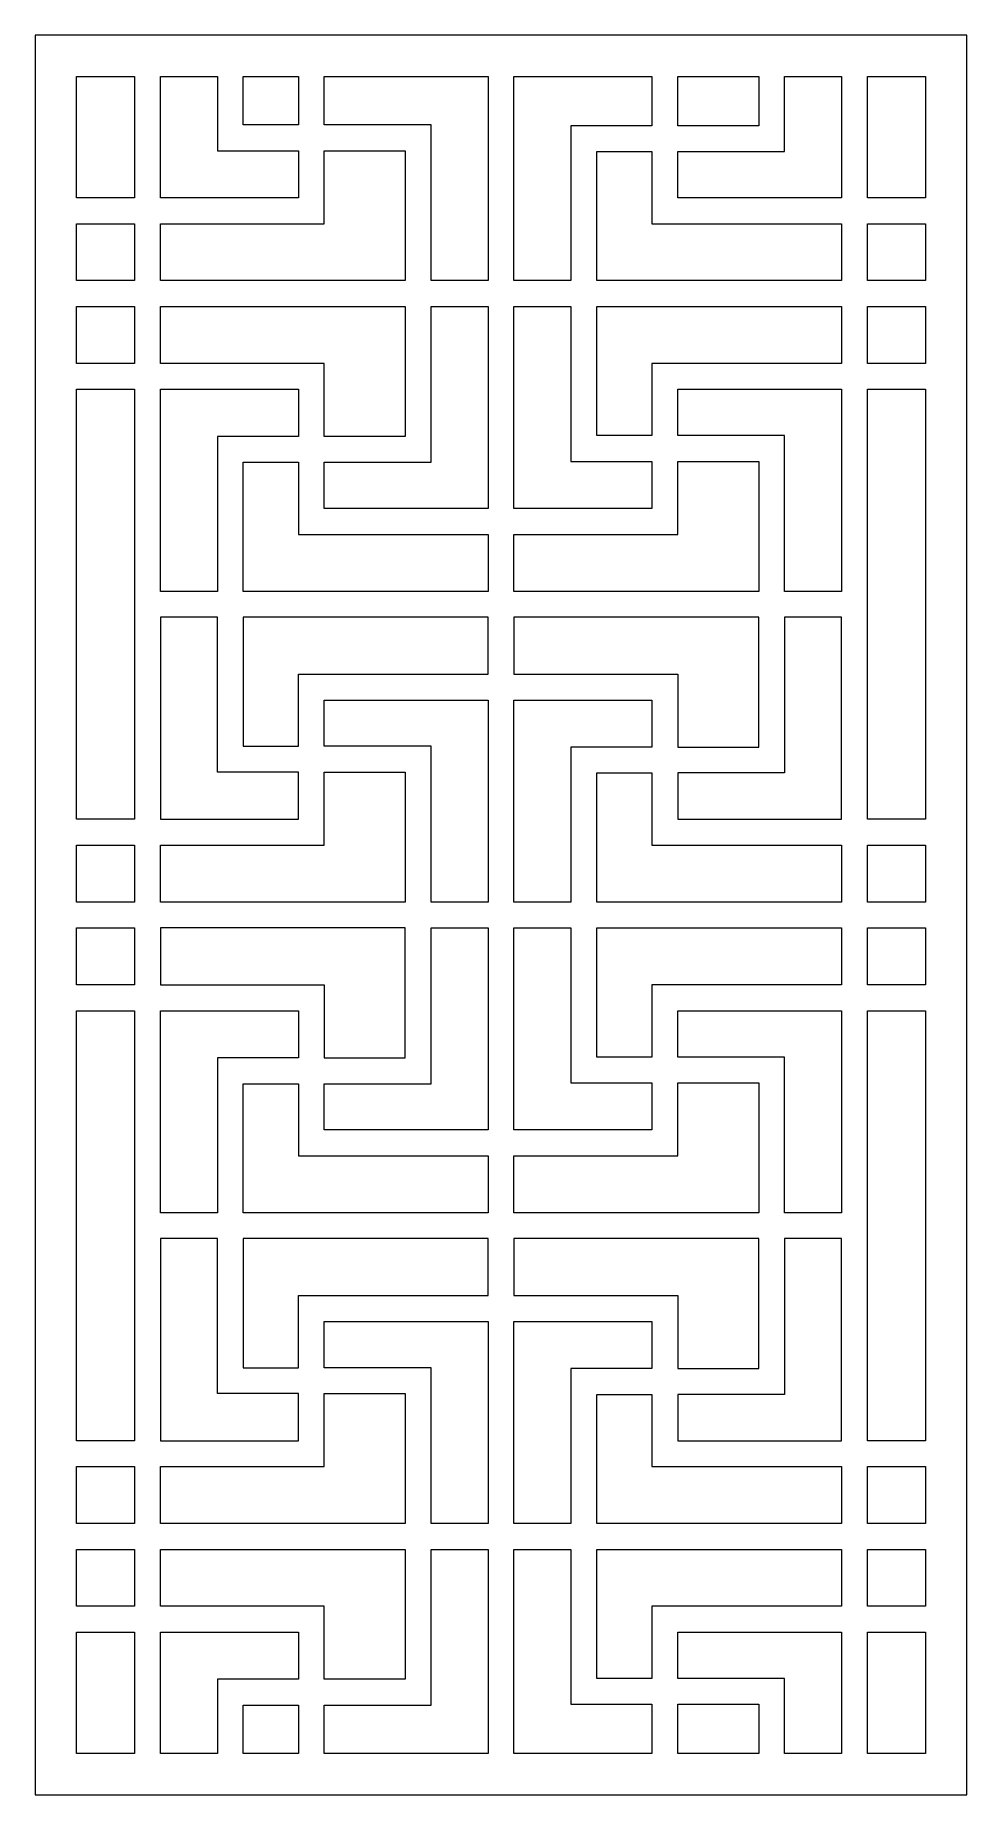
# Model space of a CAD drawing. Header units: centimetres. Extents: x 17.5 to 27, y -9 to 9.
import ezdxf

# ---------------------------------------------------------------- set-up
doc = ezdxf.new("R2010")
doc.units = ezdxf.units.CM
doc.header["$MEASUREMENT"] = 0
doc.layers.add('layer 1', color=7, linetype='Continuous')

msp = doc.modelspace()

# ---------------------------------------------------------------- linework, layer by layer
at = {"layer": 'layer 1', "color": 250, "lineweight": 9}
for points, knots in [([(17.46983, -9.00021), (17.46983, -9.00021), (17.46983, 9.00077), (17.46983, 9.00077), (17.46983, 9.00077), (17.46983, 9.00077), (26.99976, 9.00077), (26.99976, 9.00077), (26.99976, 9.00077), (26.99976, 9.00077), (26.99976, -9.00021), (26.99976, -9.00021), (26.99976, -9.00021), (26.99976, -9.00021), (17.46983, -9.00021), (17.46983, -9.00021)], [0, 0, 0, 0, 0.2, 0.2, 0.2, 0.2, 0.4, 0.4, 0.4, 0.4, 0.6, 0.6, 0.6, 0.6, 1, 1, 1, 1]), ([(17.89338, 7.33706), (17.89338, 7.33706), (18.48692, 7.33706), (18.48692, 7.33706), (18.48692, 7.33706), (18.48692, 7.7515), (18.48692, 8.16495), (18.48692, 8.57722), (18.48692, 8.57722), (18.48692, 8.57722), (17.89338, 8.57722), (17.89338, 8.57722), (17.89338, 8.57722), (17.89338, 8.57722), (17.89338, 7.33706), (17.89338, 7.33706)], [0, 0, 0, 0, 0.2, 0.2, 0.2, 0.2, 0.4, 0.4, 0.4, 0.4, 0.6, 0.6, 0.6, 0.6, 1, 1, 1, 1]), ([(18.75164, 8.57722), (18.75164, 8.57722), (18.75164, 7.33708), (18.75164, 7.33708), (18.75164, 7.33708), (18.75164, 7.33708), (20.16232, 7.33708), (20.16232, 7.33708), (20.16232, 7.33708), (20.16232, 7.33708), (20.16232, 7.81883), (20.16232, 7.81883), (20.16232, 7.81883), (20.16232, 7.81883), (19.33403, 7.81883), (19.33403, 7.81883), (19.33403, 7.81883), (19.33403, 8.02493), (19.33403, 8.33187), (19.33403, 8.57722), (19.33403, 8.57722), (19.33403, 8.57722), (18.75164, 8.57722), (18.75164, 8.57722)], [0, 0, 0, 0, 0.14285714, 0.14285714, 0.14285714, 0.14285714, 0.28571429, 0.28571429, 0.28571429, 0.28571429, 0.42857143, 0.42857143, 0.42857143, 0.42857143, 0.57142857, 0.57142857, 0.57142857, 0.57142857, 0.71428571, 0.71428571, 0.71428571, 0.71428571, 1, 1, 1, 1]), ([(19.59875, 8.57722), (19.59875, 8.57722), (19.59875, 8.08355), (19.59875, 8.08355), (19.59875, 8.08355), (19.59875, 8.08355), (20.16232, 8.08355), (20.16232, 8.08355), (20.16232, 8.08355), (20.16232, 8.08355), (20.16232, 8.57722), (20.16232, 8.57722), (20.16232, 8.57722), (20.16232, 8.57722), (19.59875, 8.57722), (19.59875, 8.57722)], [0, 0, 0, 0, 0.2, 0.2, 0.2, 0.2, 0.4, 0.4, 0.4, 0.4, 0.6, 0.6, 0.6, 0.6, 1, 1, 1, 1]), ([(21.52005, 6.48997), (21.71418, 6.48997), (21.90831, 6.48997), (22.10244, 6.48997), (22.10244, 6.48997), (22.10244, 6.48997), (22.10244, 8.57722), (22.10244, 8.57722), (22.10244, 8.57722), (22.10244, 8.57722), (20.42704, 8.57722), (20.42704, 8.57722), (20.42704, 8.57722), (20.42704, 8.57722), (20.42704, 8.08355), (20.42704, 8.08355), (20.42704, 8.08355), (20.42704, 8.08355), (21.52005, 8.08355), (21.52005, 8.08355), (21.52005, 8.08355), (21.52005, 7.56994), (21.52005, 7.00685), (21.52005, 6.48997)], [0, 0, 0, 0, 0.14285714, 0.14285714, 0.14285714, 0.14285714, 0.28571429, 0.28571429, 0.28571429, 0.28571429, 0.42857143, 0.42857143, 0.42857143, 0.42857143, 0.57142857, 0.57142857, 0.57142857, 0.57142857, 0.71428571, 0.71428571, 0.71428571, 0.71428571, 1, 1, 1, 1]), ([(22.36716, 6.48997), (22.56128, 6.48997), (22.75541, 6.48997), (22.94954, 6.48997), (22.94954, 6.48997), (22.94954, 7.00404), (22.94954, 7.5643), (22.94954, 8.07506), (22.94954, 8.07506), (22.94954, 8.07506), (23.77783, 8.07506), (23.77783, 8.07506), (23.77783, 8.07506), (23.77783, 8.07506), (23.77783, 8.57722), (23.77783, 8.57722), (23.77783, 8.57722), (23.77783, 8.57722), (22.36716, 8.57722), (22.36716, 8.57722), (22.36716, 8.57722), (22.36716, 8.57722), (22.36716, 6.48997), (22.36716, 6.48997)], [0, 0, 0, 0, 0.14285714, 0.14285714, 0.14285714, 0.14285714, 0.28571429, 0.28571429, 0.28571429, 0.28571429, 0.42857143, 0.42857143, 0.42857143, 0.42857143, 0.57142857, 0.57142857, 0.57142857, 0.57142857, 0.71428571, 0.71428571, 0.71428571, 0.71428571, 1, 1, 1, 1]), ([(24.04255, 8.57722), (24.04255, 8.57722), (24.04255, 8.07506), (24.04255, 8.07506), (24.04255, 8.07506), (24.04255, 8.07506), (24.87085, 8.07506), (24.87085, 8.07506), (24.87085, 8.07506), (24.87085, 8.07506), (24.87085, 8.57722), (24.87085, 8.57722), (24.87085, 8.57722), (24.87085, 8.57722), (24.04255, 8.57722), (24.04255, 8.57722)], [0, 0, 0, 0, 0.2, 0.2, 0.2, 0.2, 0.4, 0.4, 0.4, 0.4, 0.6, 0.6, 0.6, 0.6, 1, 1, 1, 1]), ([(25.13557, 8.57722), (25.13557, 8.32925), (25.13557, 8.01915), (25.13557, 7.81034), (25.13557, 7.81034), (25.13557, 7.81034), (24.04255, 7.81034), (24.04255, 7.81034), (24.04255, 7.81034), (24.04255, 7.81034), (24.04255, 7.33708), (24.04255, 7.33708), (24.04255, 7.33708), (24.04255, 7.33708), (25.71795, 7.33708), (25.71795, 7.33708), (25.71795, 7.33708), (25.71795, 7.33708), (25.71795, 8.57722), (25.71795, 8.57722), (25.71795, 8.57722), (25.71795, 8.57722), (25.13557, 8.57722), (25.13557, 8.57722)], [0, 0, 0, 0, 0.14285714, 0.14285714, 0.14285714, 0.14285714, 0.28571429, 0.28571429, 0.28571429, 0.28571429, 0.42857143, 0.42857143, 0.42857143, 0.42857143, 0.57142857, 0.57142857, 0.57142857, 0.57142857, 0.71428571, 0.71428571, 0.71428571, 0.71428571, 1, 1, 1, 1]), ([(25.98267, 7.33706), (25.98267, 7.33706), (26.57621, 7.33706), (26.57621, 7.33706), (26.57621, 7.33706), (26.57621, 7.33706), (26.57621, 8.57722), (26.57621, 8.57722), (26.57621, 8.57722), (26.57621, 8.57722), (25.98267, 8.57722), (25.98267, 8.57722), (25.98267, 8.57722), (25.98267, 8.16495), (25.98267, 7.7515), (25.98267, 7.33706)], [0, 0, 0, 0, 0.2, 0.2, 0.2, 0.2, 0.4, 0.4, 0.4, 0.4, 0.6, 0.6, 0.6, 0.6, 1, 1, 1, 1]), ([(18.75164, 6.48997), (19.5862, 6.48997), (20.42077, 6.48997), (21.25533, 6.48997), (21.25533, 6.48997), (21.25533, 6.48997), (21.25533, 7.81883), (21.25533, 7.81883), (21.25533, 7.81883), (21.25533, 7.81883), (20.42704, 7.81883), (20.42704, 7.81883), (20.42704, 7.81883), (20.42704, 7.81883), (20.42704, 7.07236), (20.42704, 7.07236), (20.42704, 7.07236), (20.42704, 7.07236), (20.42704, 7.07236), (20.42704, 7.07236), (20.42704, 7.07236), (19.88616, 7.07236), (19.29564, 7.07236), (18.75164, 7.07236), (18.75164, 7.07236), (18.75164, 7.07236), (18.75164, 6.48997), (18.75164, 6.48997)], [0, 0, 0, 0, 0.125, 0.125, 0.125, 0.125, 0.25, 0.25, 0.25, 0.25, 0.375, 0.375, 0.375, 0.375, 0.5, 0.5, 0.5, 0.5, 0.625, 0.625, 0.625, 0.625, 0.75, 0.75, 0.75, 0.75, 1, 1, 1, 1]), ([(23.21426, 6.48997), (24.04883, 6.48997), (24.88339, 6.48997), (25.71795, 6.48997), (25.71795, 6.48997), (25.71795, 6.48997), (25.71795, 7.07236), (25.71795, 7.07236), (25.71795, 7.07236), (25.71795, 7.07236), (23.77783, 7.07236), (23.77783, 7.07236), (23.77783, 7.07236), (23.77783, 7.07236), (23.77783, 7.07436), (23.77783, 7.07436), (23.77783, 7.07436), (23.77783, 7.07436), (23.77783, 7.81034), (23.77783, 7.81034), (23.77783, 7.81034), (23.77783, 7.81034), (23.21426, 7.81034), (23.21426, 7.81034), (23.21426, 7.81034), (23.21426, 7.81034), (23.21426, 6.48997), (23.21426, 6.48997)], [0, 0, 0, 0, 0.125, 0.125, 0.125, 0.125, 0.25, 0.25, 0.25, 0.25, 0.375, 0.375, 0.375, 0.375, 0.5, 0.5, 0.5, 0.5, 0.625, 0.625, 0.625, 0.625, 0.75, 0.75, 0.75, 0.75, 1, 1, 1, 1]), ([(17.89338, 6.48995), (17.89338, 6.48995), (18.48692, 6.48995), (18.48692, 6.48995), (18.48692, 6.48995), (18.48692, 6.68428), (18.48692, 6.87841), (18.48692, 7.07234), (18.48692, 7.07234), (18.48692, 7.07234), (17.89338, 7.07234), (17.89338, 7.07234), (17.89338, 7.07234), (17.89338, 7.07234), (17.89338, 6.48995), (17.89338, 6.48995)], [0, 0, 0, 0, 0.2, 0.2, 0.2, 0.2, 0.4, 0.4, 0.4, 0.4, 0.6, 0.6, 0.6, 0.6, 1, 1, 1, 1]), ([(25.98267, 6.48995), (25.98267, 6.48995), (26.57621, 6.48995), (26.57621, 6.48995), (26.57621, 6.48995), (26.57621, 6.48995), (26.57621, 7.07234), (26.57621, 7.07234), (26.57621, 7.07234), (26.57621, 7.07234), (25.98267, 7.07234), (25.98267, 7.07234), (25.98267, 7.07234), (25.98267, 6.87841), (25.98267, 6.68428), (25.98267, 6.48995)], [0, 0, 0, 0, 0.2, 0.2, 0.2, 0.2, 0.4, 0.4, 0.4, 0.4, 0.6, 0.6, 0.6, 0.6, 1, 1, 1, 1]), ([(17.89338, 5.64285), (17.89338, 5.64285), (18.48692, 5.64285), (18.48692, 5.64285), (18.48692, 5.64285), (18.48692, 5.83715), (18.48692, 6.03128), (18.48692, 6.22523), (18.48692, 6.22523), (18.48692, 6.22523), (17.89338, 6.22523), (17.89338, 6.22523), (17.89338, 6.22523), (17.89338, 6.22523), (17.89338, 5.64285), (17.89338, 5.64285)], [0, 0, 0, 0, 0.2, 0.2, 0.2, 0.2, 0.4, 0.4, 0.4, 0.4, 0.6, 0.6, 0.6, 0.6, 1, 1, 1, 1]), ([(21.25533, 6.22525), (20.42077, 6.22525), (19.5862, 6.22525), (18.75164, 6.22525), (18.75164, 6.22525), (18.75164, 6.22525), (18.75164, 5.64287), (18.75164, 5.64287), (18.75164, 5.64287), (19.29564, 5.64287), (19.88616, 5.64287), (20.42704, 5.64287), (20.42704, 5.64287), (20.42704, 5.64287), (20.42704, 5.64287), (20.42704, 5.64287), (20.42704, 5.64287), (20.42704, 5.64287), (20.42704, 4.8964), (20.42704, 4.8964), (20.42704, 4.8964), (20.42704, 4.8964), (21.25533, 4.8964), (21.25533, 4.8964), (21.25533, 4.8964), (21.25533, 4.8964), (21.25533, 6.22525), (21.25533, 6.22525)], [0, 0, 0, 0, 0.125, 0.125, 0.125, 0.125, 0.25, 0.25, 0.25, 0.25, 0.375, 0.375, 0.375, 0.375, 0.5, 0.5, 0.5, 0.5, 0.625, 0.625, 0.625, 0.625, 0.75, 0.75, 0.75, 0.75, 1, 1, 1, 1]), ([(22.10244, 6.22525), (21.90831, 6.22525), (21.71418, 6.22525), (21.52005, 6.22525), (21.52005, 6.22525), (21.52005, 5.70837), (21.52005, 5.14528), (21.52005, 4.63168), (21.52005, 4.63168), (21.52005, 4.63168), (20.42704, 4.63168), (20.42704, 4.63168), (20.42704, 4.63168), (20.42704, 4.63168), (20.42704, 4.15841), (20.42704, 4.15841), (20.42704, 4.15841), (20.42704, 4.15841), (22.10244, 4.15841), (22.10244, 4.15841), (22.10244, 4.15841), (22.10244, 4.15841), (22.10244, 6.22525), (22.10244, 6.22525)], [0, 0, 0, 0, 0.14285714, 0.14285714, 0.14285714, 0.14285714, 0.28571429, 0.28571429, 0.28571429, 0.28571429, 0.42857143, 0.42857143, 0.42857143, 0.42857143, 0.57142857, 0.57142857, 0.57142857, 0.57142857, 0.71428571, 0.71428571, 0.71428571, 0.71428571, 1, 1, 1, 1]), ([(22.94954, 6.22525), (22.75541, 6.22525), (22.56128, 6.22525), (22.36716, 6.22525), (22.36716, 6.22525), (22.36716, 6.22525), (22.36716, 4.15841), (22.36716, 4.15841), (22.36716, 4.15841), (22.36716, 4.15841), (23.77783, 4.15841), (23.77783, 4.15841), (23.77783, 4.15841), (23.77783, 4.15841), (23.77783, 4.64016), (23.77783, 4.64016), (23.77783, 4.64016), (23.77783, 4.64016), (22.94954, 4.64016), (22.94954, 4.64016), (22.94954, 4.64016), (22.94954, 5.15093), (22.94954, 5.71118), (22.94954, 6.22525)], [0, 0, 0, 0, 0.14285714, 0.14285714, 0.14285714, 0.14285714, 0.28571429, 0.28571429, 0.28571429, 0.28571429, 0.42857143, 0.42857143, 0.42857143, 0.42857143, 0.57142857, 0.57142857, 0.57142857, 0.57142857, 0.71428571, 0.71428571, 0.71428571, 0.71428571, 1, 1, 1, 1]), ([(25.71795, 6.22525), (24.88339, 6.22525), (24.04883, 6.22525), (23.21426, 6.22525), (23.21426, 6.22525), (23.21426, 6.22525), (23.21426, 4.90488), (23.21426, 4.90488), (23.21426, 4.90488), (23.21426, 4.90488), (23.77783, 4.90488), (23.77783, 4.90488), (23.77783, 4.90488), (23.77783, 4.90488), (23.77783, 5.64087), (23.77783, 5.64087), (23.77783, 5.64087), (23.77783, 5.64087), (23.77783, 5.64287), (23.77783, 5.64287), (23.77783, 5.64287), (23.77783, 5.64287), (25.71795, 5.64287), (25.71795, 5.64287), (25.71795, 5.64287), (25.71795, 5.64287), (25.71795, 6.22525), (25.71795, 6.22525)], [0, 0, 0, 0, 0.125, 0.125, 0.125, 0.125, 0.25, 0.25, 0.25, 0.25, 0.375, 0.375, 0.375, 0.375, 0.5, 0.5, 0.5, 0.5, 0.625, 0.625, 0.625, 0.625, 0.75, 0.75, 0.75, 0.75, 1, 1, 1, 1]), ([(25.98267, 5.64285), (25.98267, 5.64285), (26.57621, 5.64285), (26.57621, 5.64285), (26.57621, 5.64285), (26.57621, 5.64285), (26.57621, 6.22523), (26.57621, 6.22523), (26.57621, 6.22523), (26.57621, 6.22523), (25.98267, 6.22523), (25.98267, 6.22523), (25.98267, 6.22523), (25.98267, 6.03128), (25.98267, 5.83715), (25.98267, 5.64285)], [0, 0, 0, 0, 0.2, 0.2, 0.2, 0.2, 0.4, 0.4, 0.4, 0.4, 0.6, 0.6, 0.6, 0.6, 1, 1, 1, 1]), ([(18.48692, 5.37813), (18.48692, 5.37813), (17.89338, 5.37813), (17.89338, 5.37813), (17.89338, 5.37813), (17.89338, 5.37813), (17.89338, 0.97975), (17.89338, 0.97975), (17.89338, 0.97975), (17.89338, 0.97975), (18.48692, 0.97975), (18.48692, 0.97975), (18.48692, 0.97975), (18.48692, 2.44993), (18.48692, 3.9185), (18.48692, 5.37813)], [0, 0, 0, 0, 0.2, 0.2, 0.2, 0.2, 0.4, 0.4, 0.4, 0.4, 0.6, 0.6, 0.6, 0.6, 1, 1, 1, 1]), ([(18.75164, 3.31131), (18.94577, 3.31131), (19.1399, 3.31131), (19.33403, 3.31131), (19.33403, 3.31131), (19.33403, 3.82538), (19.33403, 4.38563), (19.33403, 4.8964), (19.33403, 4.8964), (19.33403, 4.8964), (20.16232, 4.8964), (20.16232, 4.8964), (20.16232, 4.8964), (20.16232, 4.8964), (20.16232, 5.37815), (20.16232, 5.37815), (20.16232, 5.37815), (20.16232, 5.37815), (18.75164, 5.37815), (18.75164, 5.37815), (18.75164, 5.37815), (18.75164, 5.37815), (18.75164, 3.31131), (18.75164, 3.31131)], [0, 0, 0, 0, 0.14285714, 0.14285714, 0.14285714, 0.14285714, 0.28571429, 0.28571429, 0.28571429, 0.28571429, 0.42857143, 0.42857143, 0.42857143, 0.42857143, 0.57142857, 0.57142857, 0.57142857, 0.57142857, 0.71428571, 0.71428571, 0.71428571, 0.71428571, 1, 1, 1, 1]), ([(25.13557, 3.31131), (25.32969, 3.31131), (25.52382, 3.31131), (25.71795, 3.31131), (25.71795, 3.31131), (25.71795, 3.31131), (25.71795, 5.37815), (25.71795, 5.37815), (25.71795, 5.37815), (25.71795, 5.37815), (24.04255, 5.37815), (24.04255, 5.37815), (24.04255, 5.37815), (24.04255, 5.37815), (24.04255, 4.90488), (24.04255, 4.90488), (24.04255, 4.90488), (24.04255, 4.90488), (25.13557, 4.90488), (25.13557, 4.90488), (25.13557, 4.90488), (25.13557, 4.39127), (25.13557, 3.82819), (25.13557, 3.31131)], [0, 0, 0, 0, 0.14285714, 0.14285714, 0.14285714, 0.14285714, 0.28571429, 0.28571429, 0.28571429, 0.28571429, 0.42857143, 0.42857143, 0.42857143, 0.42857143, 0.57142857, 0.57142857, 0.57142857, 0.57142857, 0.71428571, 0.71428571, 0.71428571, 0.71428571, 1, 1, 1, 1]), ([(26.57621, 5.37813), (26.57621, 5.37813), (25.98267, 5.37813), (25.98267, 5.37813), (25.98267, 5.37813), (25.98267, 3.9185), (25.98267, 2.44993), (25.98267, 0.97975), (25.98267, 0.97975), (25.98267, 0.97975), (26.57621, 0.97975), (26.57621, 0.97975), (26.57621, 0.97975), (26.57621, 0.97975), (26.57621, 5.37813), (26.57621, 5.37813)], [0, 0, 0, 0, 0.2, 0.2, 0.2, 0.2, 0.4, 0.4, 0.4, 0.4, 0.6, 0.6, 0.6, 0.6, 1, 1, 1, 1]), ([(19.59875, 3.31131), (20.43331, 3.31131), (21.26787, 3.31131), (22.10244, 3.31131), (22.10244, 3.31131), (22.10244, 3.31131), (22.10244, 3.89369), (22.10244, 3.89369), (22.10244, 3.89369), (22.10244, 3.89369), (20.16232, 3.89369), (20.16232, 3.89369), (20.16232, 3.89369), (20.16232, 3.89369), (20.16232, 3.89569), (20.16232, 3.89569), (20.16232, 3.89569), (20.16232, 3.89569), (20.16232, 4.63168), (20.16232, 4.63168), (20.16232, 4.63168), (20.16232, 4.63168), (19.59875, 4.63168), (19.59875, 4.63168), (19.59875, 4.63168), (19.59875, 4.63168), (19.59875, 3.31131), (19.59875, 3.31131)], [0, 0, 0, 0, 0.125, 0.125, 0.125, 0.125, 0.25, 0.25, 0.25, 0.25, 0.375, 0.375, 0.375, 0.375, 0.5, 0.5, 0.5, 0.5, 0.625, 0.625, 0.625, 0.625, 0.75, 0.75, 0.75, 0.75, 1, 1, 1, 1]), ([(22.36716, 3.31131), (23.20172, 3.31131), (24.03628, 3.31131), (24.87085, 3.31131), (24.87085, 3.31131), (24.87085, 3.31131), (24.87085, 4.64016), (24.87085, 4.64016), (24.87085, 4.64016), (24.87085, 4.64016), (24.04255, 4.64016), (24.04255, 4.64016), (24.04255, 4.64016), (24.04255, 4.64016), (24.04255, 3.89369), (24.04255, 3.89369), (24.04255, 3.89369), (24.04255, 3.89369), (24.04255, 3.89369), (24.04255, 3.89369), (24.04255, 3.89369), (23.50168, 3.89369), (22.91115, 3.89369), (22.36716, 3.89369), (22.36716, 3.89369), (22.36716, 3.89369), (22.36716, 3.31131), (22.36716, 3.31131)], [0, 0, 0, 0, 0.125, 0.125, 0.125, 0.125, 0.25, 0.25, 0.25, 0.25, 0.375, 0.375, 0.375, 0.375, 0.5, 0.5, 0.5, 0.5, 0.625, 0.625, 0.625, 0.625, 0.75, 0.75, 0.75, 0.75, 1, 1, 1, 1]), ([(18.75164, 3.04658), (18.94577, 3.04658), (19.1399, 3.04658), (19.33403, 3.04658), (19.33403, 3.04658), (19.33403, 2.53252), (19.33403, 1.97226), (19.33403, 1.46149), (19.33403, 1.46149), (19.33403, 1.46149), (20.16232, 1.46149), (20.16232, 1.46149), (20.16232, 1.46149), (20.16232, 1.46149), (20.16232, 0.97975), (20.16232, 0.97975), (20.16232, 0.97975), (20.16232, 0.97975), (18.75164, 0.97975), (18.75164, 0.97975), (18.75164, 0.97975), (18.75164, 0.97975), (18.75164, 3.04658), (18.75164, 3.04658)], [0, 0, 0, 0, 0.14285714, 0.14285714, 0.14285714, 0.14285714, 0.28571429, 0.28571429, 0.28571429, 0.28571429, 0.42857143, 0.42857143, 0.42857143, 0.42857143, 0.57142857, 0.57142857, 0.57142857, 0.57142857, 0.71428571, 0.71428571, 0.71428571, 0.71428571, 1, 1, 1, 1]), ([(19.59875, 3.04658), (20.43331, 3.04658), (21.26787, 3.04658), (22.10244, 3.04658), (22.10244, 3.04658), (22.10244, 3.04658), (22.10244, 2.4642), (22.10244, 2.4642), (22.10244, 2.4642), (22.10244, 2.4642), (20.16232, 2.4642), (20.16232, 2.4642), (20.16232, 2.4642), (20.16232, 2.4642), (20.16232, 2.4622), (20.16232, 2.4622), (20.16232, 2.4622), (20.16232, 2.4622), (20.16232, 1.72622), (20.16232, 1.72622), (20.16232, 1.72622), (20.16232, 1.72622), (19.59875, 1.72622), (19.59875, 1.72622), (19.59875, 1.72622), (19.59875, 1.72622), (19.59875, 3.04658), (19.59875, 3.04658)], [0, 0, 0, 0, 0.125, 0.125, 0.125, 0.125, 0.25, 0.25, 0.25, 0.25, 0.375, 0.375, 0.375, 0.375, 0.5, 0.5, 0.5, 0.5, 0.625, 0.625, 0.625, 0.625, 0.75, 0.75, 0.75, 0.75, 1, 1, 1, 1]), ([(22.36716, 3.04658), (23.20172, 3.04658), (24.03628, 3.04658), (24.87085, 3.04658), (24.87085, 3.04658), (24.87085, 3.04658), (24.87085, 1.71773), (24.87085, 1.71773), (24.87085, 1.71773), (24.87085, 1.71773), (24.04255, 1.71773), (24.04255, 1.71773), (24.04255, 1.71773), (24.04255, 1.71773), (24.04255, 2.4642), (24.04255, 2.4642), (24.04255, 2.4642), (24.04255, 2.4642), (24.04255, 2.4642), (24.04255, 2.4642), (24.04255, 2.4642), (23.50168, 2.4642), (22.91115, 2.4642), (22.36716, 2.4642), (22.36716, 2.4642), (22.36716, 2.4642), (22.36716, 3.04658), (22.36716, 3.04658)], [0, 0, 0, 0, 0.125, 0.125, 0.125, 0.125, 0.25, 0.25, 0.25, 0.25, 0.375, 0.375, 0.375, 0.375, 0.5, 0.5, 0.5, 0.5, 0.625, 0.625, 0.625, 0.625, 0.75, 0.75, 0.75, 0.75, 1, 1, 1, 1]), ([(25.13557, 3.04658), (25.32969, 3.04658), (25.52382, 3.04658), (25.71795, 3.04658), (25.71795, 3.04658), (25.71795, 3.04658), (25.71795, 0.97974), (25.71795, 0.97974), (25.71795, 0.97974), (25.71795, 0.97974), (24.04255, 0.97974), (24.04255, 0.97974), (24.04255, 0.97974), (24.04255, 0.97974), (24.04255, 1.45301), (24.04255, 1.45301), (24.04255, 1.45301), (24.04255, 1.45301), (25.13557, 1.45301), (25.13557, 1.45301), (25.13557, 1.45301), (25.13557, 1.96662), (25.13557, 2.5297), (25.13557, 3.04658)], [0, 0, 0, 0, 0.14285714, 0.14285714, 0.14285714, 0.14285714, 0.28571429, 0.28571429, 0.28571429, 0.28571429, 0.42857143, 0.42857143, 0.42857143, 0.42857143, 0.57142857, 0.57142857, 0.57142857, 0.57142857, 0.71428571, 0.71428571, 0.71428571, 0.71428571, 1, 1, 1, 1]), ([(21.52005, 0.13264), (21.71418, 0.13264), (21.90831, 0.13264), (22.10244, 0.13264), (22.10244, 0.13264), (22.10244, 0.13264), (22.10244, 2.19948), (22.10244, 2.19948), (22.10244, 2.19948), (22.10244, 2.19948), (20.42704, 2.19948), (20.42704, 2.19948), (20.42704, 2.19948), (20.42704, 2.19948), (20.42704, 1.72622), (20.42704, 1.72622), (20.42704, 1.72622), (20.42704, 1.72622), (21.52005, 1.72622), (21.52005, 1.72622), (21.52005, 1.72622), (21.52005, 1.21261), (21.52005, 0.64952), (21.52005, 0.13264)], [0, 0, 0, 0, 0.14285714, 0.14285714, 0.14285714, 0.14285714, 0.28571429, 0.28571429, 0.28571429, 0.28571429, 0.42857143, 0.42857143, 0.42857143, 0.42857143, 0.57142857, 0.57142857, 0.57142857, 0.57142857, 0.71428571, 0.71428571, 0.71428571, 0.71428571, 1, 1, 1, 1]), ([(22.36716, 0.13264), (22.56128, 0.13264), (22.75541, 0.13264), (22.94954, 0.13264), (22.94954, 0.13264), (22.94954, 0.64671), (22.94954, 1.20697), (22.94954, 1.71773), (22.94954, 1.71773), (22.94954, 1.71773), (23.77783, 1.71773), (23.77783, 1.71773), (23.77783, 1.71773), (23.77783, 1.71773), (23.77783, 2.19948), (23.77783, 2.19948), (23.77783, 2.19948), (23.77783, 2.19948), (22.36716, 2.19948), (22.36716, 2.19948), (22.36716, 2.19948), (22.36716, 2.19948), (22.36716, 0.13264), (22.36716, 0.13264)], [0, 0, 0, 0, 0.14285714, 0.14285714, 0.14285714, 0.14285714, 0.28571429, 0.28571429, 0.28571429, 0.28571429, 0.42857143, 0.42857143, 0.42857143, 0.42857143, 0.57142857, 0.57142857, 0.57142857, 0.57142857, 0.71428571, 0.71428571, 0.71428571, 0.71428571, 1, 1, 1, 1]), ([(18.75164, 0.13264), (19.5862, 0.13264), (20.42077, 0.13264), (21.25533, 0.13264), (21.25533, 0.13264), (21.25533, 0.13264), (21.25533, 1.46149), (21.25533, 1.46149), (21.25533, 1.46149), (21.25533, 1.46149), (20.42704, 1.46149), (20.42704, 1.46149), (20.42704, 1.46149), (20.42704, 1.46149), (20.42704, 0.71502), (20.42704, 0.71502), (20.42704, 0.71502), (20.42704, 0.71502), (20.42704, 0.71502), (20.42704, 0.71502), (20.42704, 0.71502), (19.88616, 0.71502), (19.29564, 0.71502), (18.75164, 0.71502), (18.75164, 0.71502), (18.75164, 0.71502), (18.75164, 0.13264), (18.75164, 0.13264)], [0, 0, 0, 0, 0.125, 0.125, 0.125, 0.125, 0.25, 0.25, 0.25, 0.25, 0.375, 0.375, 0.375, 0.375, 0.5, 0.5, 0.5, 0.5, 0.625, 0.625, 0.625, 0.625, 0.75, 0.75, 0.75, 0.75, 1, 1, 1, 1]), ([(23.21426, 0.13264), (24.04883, 0.13264), (24.88339, 0.13264), (25.71795, 0.13264), (25.71795, 0.13264), (25.71795, 0.13264), (25.71795, 0.71502), (25.71795, 0.71502), (25.71795, 0.71502), (25.71795, 0.71502), (23.77783, 0.71502), (23.77783, 0.71502), (23.77783, 0.71502), (23.77783, 0.71502), (23.77783, 0.71702), (23.77783, 0.71702), (23.77783, 0.71702), (23.77783, 0.71702), (23.77783, 1.45301), (23.77783, 1.45301), (23.77783, 1.45301), (23.77783, 1.45301), (23.21426, 1.45301), (23.21426, 1.45301), (23.21426, 1.45301), (23.21426, 1.45301), (23.21426, 0.13264), (23.21426, 0.13264)], [0, 0, 0, 0, 0.125, 0.125, 0.125, 0.125, 0.25, 0.25, 0.25, 0.25, 0.375, 0.375, 0.375, 0.375, 0.5, 0.5, 0.5, 0.5, 0.625, 0.625, 0.625, 0.625, 0.75, 0.75, 0.75, 0.75, 1, 1, 1, 1]), ([(17.89338, 0.13264), (17.89338, 0.13264), (18.48692, 0.13264), (18.48692, 0.13264), (18.48692, 0.13264), (18.48692, 0.32678), (18.48692, 0.52091), (18.48692, 0.71502), (18.48692, 0.71502), (18.48692, 0.71502), (17.89338, 0.71502), (17.89338, 0.71502), (17.89338, 0.71502), (17.89338, 0.71502), (17.89338, 0.13264), (17.89338, 0.13264)], [0, 0, 0, 0, 0.2, 0.2, 0.2, 0.2, 0.4, 0.4, 0.4, 0.4, 0.6, 0.6, 0.6, 0.6, 1, 1, 1, 1]), ([(25.98267, 0.13264), (25.98267, 0.13264), (26.57621, 0.13264), (26.57621, 0.13264), (26.57621, 0.13264), (26.57621, 0.13264), (26.57621, 0.71502), (26.57621, 0.71502), (26.57621, 0.71502), (26.57621, 0.71502), (25.98267, 0.71502), (25.98267, 0.71502), (25.98267, 0.71502), (25.98267, 0.52091), (25.98267, 0.32678), (25.98267, 0.13264)], [0, 0, 0, 0, 0.2, 0.2, 0.2, 0.2, 0.4, 0.4, 0.4, 0.4, 0.6, 0.6, 0.6, 0.6, 1, 1, 1, 1]), ([(17.89338, -0.71446), (17.89338, -0.71446), (18.48692, -0.71446), (18.48692, -0.71446), (18.48692, -0.71446), (18.48692, -0.52035), (18.48692, -0.32622), (18.48692, -0.13208), (18.48692, -0.13208), (18.48692, -0.13208), (17.89338, -0.13208), (17.89338, -0.13208), (17.89338, -0.13208), (17.89338, -0.13208), (17.89338, -0.71446), (17.89338, -0.71446)], [0, 0, 0, 0, 0.2, 0.2, 0.2, 0.2, 0.4, 0.4, 0.4, 0.4, 0.6, 0.6, 0.6, 0.6, 1, 1, 1, 1]), ([(21.25533, -0.13208), (21.25533, -0.13208), (21.25533, -1.46094), (21.25533, -1.46094), (21.25533, -1.46094), (21.25533, -1.46094), (20.42704, -1.46094), (20.42704, -1.46094), (20.42704, -1.46094), (20.42704, -1.46094), (20.42704, -0.71447), (20.42704, -0.71447), (20.42704, -0.71447), (20.42704, -0.71447), (20.42704, -0.71446), (20.42704, -0.71446), (20.42704, -0.71446), (19.88616, -0.71446), (19.29564, -0.71446), (18.75164, -0.71446), (18.75164, -0.71446), (18.75164, -0.71446), (18.75164, -0.13208), (18.75164, -0.13208), (18.75164, -0.13208), (18.75164, -0.13208), (21.25533, -0.13208), (21.25533, -0.13208)], [0, 0, 0, 0, 0.125, 0.125, 0.125, 0.125, 0.25, 0.25, 0.25, 0.25, 0.375, 0.375, 0.375, 0.375, 0.5, 0.5, 0.5, 0.5, 0.625, 0.625, 0.625, 0.625, 0.75, 0.75, 0.75, 0.75, 1, 1, 1, 1]), ([(22.10244, -2.19892), (22.10244, -2.19892), (22.10244, -0.13208), (22.10244, -0.13208), (22.10244, -0.13208), (22.10244, -0.13208), (21.52005, -0.13208), (21.52005, -0.13208), (21.52005, -0.13208), (21.52005, -0.64896), (21.52005, -1.21205), (21.52005, -1.72566), (21.52005, -1.72566), (21.52005, -1.72566), (20.42704, -1.72566), (20.42704, -1.72566), (20.42704, -1.72566), (20.42704, -1.72566), (20.42704, -2.19892), (20.42704, -2.19892), (20.42704, -2.19892), (20.42704, -2.19892), (22.10244, -2.19892), (22.10244, -2.19892)], [0, 0, 0, 0, 0.14285714, 0.14285714, 0.14285714, 0.14285714, 0.28571429, 0.28571429, 0.28571429, 0.28571429, 0.42857143, 0.42857143, 0.42857143, 0.42857143, 0.57142857, 0.57142857, 0.57142857, 0.57142857, 0.71428571, 0.71428571, 0.71428571, 0.71428571, 1, 1, 1, 1]), ([(22.94954, -0.13208), (22.75541, -0.13208), (22.56128, -0.13208), (22.36716, -0.13208), (22.36716, -0.13208), (22.36716, -0.13208), (22.36716, -2.19892), (22.36716, -2.19892), (22.36716, -2.19892), (22.36716, -2.19892), (23.77783, -2.19892), (23.77783, -2.19892), (23.77783, -2.19892), (23.77783, -2.19892), (23.77783, -1.71717), (23.77783, -1.71717), (23.77783, -1.71717), (23.77783, -1.71717), (22.94954, -1.71717), (22.94954, -1.71717), (22.94954, -1.71717), (22.94954, -1.20641), (22.94954, -0.64615), (22.94954, -0.13208)], [0, 0, 0, 0, 0.14285714, 0.14285714, 0.14285714, 0.14285714, 0.28571429, 0.28571429, 0.28571429, 0.28571429, 0.42857143, 0.42857143, 0.42857143, 0.42857143, 0.57142857, 0.57142857, 0.57142857, 0.57142857, 0.71428571, 0.71428571, 0.71428571, 0.71428571, 1, 1, 1, 1]), ([(25.71795, -0.13208), (24.88339, -0.13208), (24.04883, -0.13208), (23.21426, -0.13208), (23.21426, -0.13208), (23.21426, -0.13208), (23.21426, -1.45245), (23.21426, -1.45245), (23.21426, -1.45245), (23.21426, -1.45245), (23.77783, -1.45245), (23.77783, -1.45245), (23.77783, -1.45245), (23.77783, -1.45245), (23.77783, -0.71647), (23.77783, -0.71647), (23.77783, -0.71647), (23.77783, -0.71647), (23.77783, -0.71446), (23.77783, -0.71446), (23.77783, -0.71446), (23.77783, -0.71446), (25.71795, -0.71446), (25.71795, -0.71446), (25.71795, -0.71446), (25.71795, -0.71446), (25.71795, -0.13208), (25.71795, -0.13208)], [0, 0, 0, 0, 0.125, 0.125, 0.125, 0.125, 0.25, 0.25, 0.25, 0.25, 0.375, 0.375, 0.375, 0.375, 0.5, 0.5, 0.5, 0.5, 0.625, 0.625, 0.625, 0.625, 0.75, 0.75, 0.75, 0.75, 1, 1, 1, 1]), ([(25.98267, -0.71446), (25.98267, -0.71446), (26.57621, -0.71446), (26.57621, -0.71446), (26.57621, -0.71446), (26.57621, -0.71446), (26.57621, -0.13208), (26.57621, -0.13208), (26.57621, -0.13208), (26.57621, -0.13208), (25.98267, -0.13208), (25.98267, -0.13208), (25.98267, -0.13208), (25.98267, -0.32622), (25.98267, -0.52035), (25.98267, -0.71446)], [0, 0, 0, 0, 0.2, 0.2, 0.2, 0.2, 0.4, 0.4, 0.4, 0.4, 0.6, 0.6, 0.6, 0.6, 1, 1, 1, 1]), ([(18.48692, -0.97919), (18.48692, -0.97919), (17.89338, -0.97919), (17.89338, -0.97919), (17.89338, -0.97919), (17.89338, -0.97919), (17.89338, -5.37759), (17.89338, -5.37759), (17.89338, -5.37759), (17.89338, -5.37759), (18.48692, -5.37759), (18.48692, -5.37759), (18.48692, -5.37759), (18.48692, -3.91801), (18.48692, -2.44942), (18.48692, -0.97919)], [0, 0, 0, 0, 0.2, 0.2, 0.2, 0.2, 0.4, 0.4, 0.4, 0.4, 0.6, 0.6, 0.6, 0.6, 1, 1, 1, 1]), ([(18.75164, -3.04603), (18.94577, -3.04603), (19.1399, -3.04603), (19.33403, -3.04603), (19.33403, -3.04603), (19.33403, -2.53196), (19.33403, -1.9717), (19.33403, -1.46094), (19.33403, -1.46094), (19.33403, -1.46094), (20.16232, -1.46094), (20.16232, -1.46094), (20.16232, -1.46094), (20.16232, -1.46094), (20.16232, -0.97919), (20.16232, -0.97919), (20.16232, -0.97919), (20.16232, -0.97919), (18.75164, -0.97919), (18.75164, -0.97919), (18.75164, -0.97919), (18.75164, -0.97919), (18.75164, -3.04603), (18.75164, -3.04603)], [0, 0, 0, 0, 0.14285714, 0.14285714, 0.14285714, 0.14285714, 0.28571429, 0.28571429, 0.28571429, 0.28571429, 0.42857143, 0.42857143, 0.42857143, 0.42857143, 0.57142857, 0.57142857, 0.57142857, 0.57142857, 0.71428571, 0.71428571, 0.71428571, 0.71428571, 1, 1, 1, 1]), ([(25.13557, -3.04603), (25.32969, -3.04603), (25.52382, -3.04603), (25.71795, -3.04603), (25.71795, -3.04603), (25.71795, -3.04603), (25.71795, -0.97919), (25.71795, -0.97919), (25.71795, -0.97919), (25.71795, -0.97919), (24.04255, -0.97919), (24.04255, -0.97919), (24.04255, -0.97919), (24.04255, -0.97919), (24.04255, -1.45245), (24.04255, -1.45245), (24.04255, -1.45245), (24.04255, -1.45245), (25.13557, -1.45245), (25.13557, -1.45245), (25.13557, -1.45245), (25.13557, -1.96606), (25.13557, -2.52914), (25.13557, -3.04603)], [0, 0, 0, 0, 0.14285714, 0.14285714, 0.14285714, 0.14285714, 0.28571429, 0.28571429, 0.28571429, 0.28571429, 0.42857143, 0.42857143, 0.42857143, 0.42857143, 0.57142857, 0.57142857, 0.57142857, 0.57142857, 0.71428571, 0.71428571, 0.71428571, 0.71428571, 1, 1, 1, 1]), ([(26.57621, -0.97919), (26.57621, -0.97919), (25.98267, -0.97919), (25.98267, -0.97919), (25.98267, -0.97919), (25.98267, -2.44942), (25.98267, -3.91801), (25.98267, -5.37759), (25.98267, -5.37759), (25.98267, -5.37759), (26.57621, -5.37759), (26.57621, -5.37759), (26.57621, -5.37759), (26.57621, -5.37759), (26.57621, -0.97919), (26.57621, -0.97919)], [0, 0, 0, 0, 0.2, 0.2, 0.2, 0.2, 0.4, 0.4, 0.4, 0.4, 0.6, 0.6, 0.6, 0.6, 1, 1, 1, 1]), ([(19.59875, -3.04603), (20.43331, -3.04603), (21.26787, -3.04603), (22.10244, -3.04603), (22.10244, -3.04603), (22.10244, -3.04603), (22.10244, -2.46364), (22.10244, -2.46364), (22.10244, -2.46364), (22.10244, -2.46364), (20.16232, -2.46364), (20.16232, -2.46364), (20.16232, -2.46364), (20.16232, -2.46364), (20.16232, -2.46164), (20.16232, -2.46164), (20.16232, -2.46164), (20.16232, -2.46164), (20.16232, -1.72566), (20.16232, -1.72566), (20.16232, -1.72566), (20.16232, -1.72566), (19.59875, -1.72566), (19.59875, -1.72566), (19.59875, -1.72566), (19.59875, -1.72566), (19.59875, -3.04603), (19.59875, -3.04603)], [0, 0, 0, 0, 0.125, 0.125, 0.125, 0.125, 0.25, 0.25, 0.25, 0.25, 0.375, 0.375, 0.375, 0.375, 0.5, 0.5, 0.5, 0.5, 0.625, 0.625, 0.625, 0.625, 0.75, 0.75, 0.75, 0.75, 1, 1, 1, 1]), ([(22.36716, -3.04603), (23.20172, -3.04603), (24.03628, -3.04603), (24.87085, -3.04603), (24.87085, -3.04603), (24.87085, -3.04603), (24.87085, -1.71717), (24.87085, -1.71717), (24.87085, -1.71717), (24.87085, -1.71717), (24.04255, -1.71717), (24.04255, -1.71717), (24.04255, -1.71717), (24.04255, -1.71717), (24.04255, -2.46364), (24.04255, -2.46364), (24.04255, -2.46364), (24.04255, -2.46364), (24.04255, -2.46364), (24.04255, -2.46364), (24.04255, -2.46364), (23.50168, -2.46364), (22.91115, -2.46364), (22.36716, -2.46364), (22.36716, -2.46364), (22.36716, -2.46364), (22.36716, -3.04603), (22.36716, -3.04603)], [0, 0, 0, 0, 0.125, 0.125, 0.125, 0.125, 0.25, 0.25, 0.25, 0.25, 0.375, 0.375, 0.375, 0.375, 0.5, 0.5, 0.5, 0.5, 0.625, 0.625, 0.625, 0.625, 0.75, 0.75, 0.75, 0.75, 1, 1, 1, 1]), ([(18.75164, -3.31075), (18.94577, -3.31075), (19.1399, -3.31075), (19.33403, -3.31075), (19.33403, -3.31075), (19.33403, -3.82482), (19.33403, -4.38507), (19.33403, -4.89584), (19.33403, -4.89584), (19.33403, -4.89584), (20.16232, -4.89584), (20.16232, -4.89584), (20.16232, -4.89584), (20.16232, -4.89584), (20.16232, -5.37759), (20.16232, -5.37759), (20.16232, -5.37759), (20.16232, -5.37759), (18.75164, -5.37759), (18.75164, -5.37759), (18.75164, -5.37759), (18.75164, -5.37759), (18.75164, -3.31075), (18.75164, -3.31075)], [0, 0, 0, 0, 0.14285714, 0.14285714, 0.14285714, 0.14285714, 0.28571429, 0.28571429, 0.28571429, 0.28571429, 0.42857143, 0.42857143, 0.42857143, 0.42857143, 0.57142857, 0.57142857, 0.57142857, 0.57142857, 0.71428571, 0.71428571, 0.71428571, 0.71428571, 1, 1, 1, 1]), ([(19.59875, -3.31075), (20.43331, -3.31075), (21.26787, -3.31075), (22.10244, -3.31075), (22.10244, -3.31075), (22.10244, -3.31075), (22.10244, -3.89313), (22.10244, -3.89313), (22.10244, -3.89313), (22.10244, -3.89313), (20.16232, -3.89313), (20.16232, -3.89313), (20.16232, -3.89313), (20.16232, -3.89313), (20.16232, -3.89513), (20.16232, -3.89513), (20.16232, -3.89513), (20.16232, -3.89513), (20.16232, -4.63112), (20.16232, -4.63112), (20.16232, -4.63112), (20.16232, -4.63112), (19.59875, -4.63112), (19.59875, -4.63112), (19.59875, -4.63112), (19.59875, -4.63112), (19.59875, -3.31075), (19.59875, -3.31075)], [0, 0, 0, 0, 0.125, 0.125, 0.125, 0.125, 0.25, 0.25, 0.25, 0.25, 0.375, 0.375, 0.375, 0.375, 0.5, 0.5, 0.5, 0.5, 0.625, 0.625, 0.625, 0.625, 0.75, 0.75, 0.75, 0.75, 1, 1, 1, 1]), ([(22.36716, -3.31075), (23.20172, -3.31075), (24.03628, -3.31075), (24.87085, -3.31075), (24.87085, -3.31075), (24.87085, -3.31075), (24.87085, -4.6396), (24.87085, -4.6396), (24.87085, -4.6396), (24.87085, -4.6396), (24.04255, -4.6396), (24.04255, -4.6396), (24.04255, -4.6396), (24.04255, -4.6396), (24.04255, -3.89313), (24.04255, -3.89313), (24.04255, -3.89313), (24.04255, -3.89313), (24.04255, -3.89313), (24.04255, -3.89313), (24.04255, -3.89313), (23.50168, -3.89313), (22.91115, -3.89313), (22.36716, -3.89313), (22.36716, -3.89313), (22.36716, -3.89313), (22.36716, -3.31075), (22.36716, -3.31075)], [0, 0, 0, 0, 0.125, 0.125, 0.125, 0.125, 0.25, 0.25, 0.25, 0.25, 0.375, 0.375, 0.375, 0.375, 0.5, 0.5, 0.5, 0.5, 0.625, 0.625, 0.625, 0.625, 0.75, 0.75, 0.75, 0.75, 1, 1, 1, 1]), ([(25.13557, -3.31075), (25.32969, -3.31075), (25.52382, -3.31075), (25.71795, -3.31075), (25.71795, -3.31075), (25.71795, -3.31075), (25.71795, -5.37759), (25.71795, -5.37759), (25.71795, -5.37759), (25.71795, -5.37759), (24.04255, -5.37759), (24.04255, -5.37759), (24.04255, -5.37759), (24.04255, -5.37759), (24.04255, -4.90432), (24.04255, -4.90432), (24.04255, -4.90432), (24.04255, -4.90432), (25.13557, -4.90432), (25.13557, -4.90432), (25.13557, -4.90432), (25.13557, -4.39072), (25.13557, -3.82763), (25.13557, -3.31075)], [0, 0, 0, 0, 0.14285714, 0.14285714, 0.14285714, 0.14285714, 0.28571429, 0.28571429, 0.28571429, 0.28571429, 0.42857143, 0.42857143, 0.42857143, 0.42857143, 0.57142857, 0.57142857, 0.57142857, 0.57142857, 0.71428571, 0.71428571, 0.71428571, 0.71428571, 1, 1, 1, 1]), ([(21.52005, -6.22469), (21.71418, -6.22469), (21.90831, -6.22469), (22.10244, -6.22469), (22.10244, -6.22469), (22.10244, -6.22469), (22.10244, -4.15785), (22.10244, -4.15785), (22.10244, -4.15785), (22.10244, -4.15785), (20.42704, -4.15785), (20.42704, -4.15785), (20.42704, -4.15785), (20.42704, -4.15785), (20.42704, -4.63112), (20.42704, -4.63112), (20.42704, -4.63112), (20.42704, -4.63112), (21.52005, -4.63112), (21.52005, -4.63112), (21.52005, -4.63112), (21.52005, -5.14472), (21.52005, -5.70781), (21.52005, -6.22469)], [0, 0, 0, 0, 0.14285714, 0.14285714, 0.14285714, 0.14285714, 0.28571429, 0.28571429, 0.28571429, 0.28571429, 0.42857143, 0.42857143, 0.42857143, 0.42857143, 0.57142857, 0.57142857, 0.57142857, 0.57142857, 0.71428571, 0.71428571, 0.71428571, 0.71428571, 1, 1, 1, 1]), ([(22.36716, -6.22469), (22.56128, -6.22469), (22.75541, -6.22469), (22.94954, -6.22469), (22.94954, -6.22469), (22.94954, -5.71062), (22.94954, -5.15037), (22.94954, -4.6396), (22.94954, -4.6396), (22.94954, -4.6396), (23.77783, -4.6396), (23.77783, -4.6396), (23.77783, -4.6396), (23.77783, -4.6396), (23.77783, -4.15785), (23.77783, -4.15785), (23.77783, -4.15785), (23.77783, -4.15785), (22.36716, -4.15785), (22.36716, -4.15785), (22.36716, -4.15785), (22.36716, -4.15785), (22.36716, -6.22469), (22.36716, -6.22469)], [0, 0, 0, 0, 0.14285714, 0.14285714, 0.14285714, 0.14285714, 0.28571429, 0.28571429, 0.28571429, 0.28571429, 0.42857143, 0.42857143, 0.42857143, 0.42857143, 0.57142857, 0.57142857, 0.57142857, 0.57142857, 0.71428571, 0.71428571, 0.71428571, 0.71428571, 1, 1, 1, 1]), ([(18.75164, -6.22469), (19.5862, -6.22469), (20.42077, -6.22469), (21.25533, -6.22469), (21.25533, -6.22469), (21.25533, -6.22469), (21.25533, -4.89584), (21.25533, -4.89584), (21.25533, -4.89584), (21.25533, -4.89584), (20.42704, -4.89584), (20.42704, -4.89584), (20.42704, -4.89584), (20.42704, -4.89584), (20.42704, -5.64231), (20.42704, -5.64231), (20.42704, -5.64231), (20.42704, -5.64231), (20.42704, -5.64231), (20.42704, -5.64231), (20.42704, -5.64231), (19.88616, -5.64231), (19.29564, -5.64231), (18.75164, -5.64231), (18.75164, -5.64231), (18.75164, -5.64231), (18.75164, -6.22469), (18.75164, -6.22469)], [0, 0, 0, 0, 0.125, 0.125, 0.125, 0.125, 0.25, 0.25, 0.25, 0.25, 0.375, 0.375, 0.375, 0.375, 0.5, 0.5, 0.5, 0.5, 0.625, 0.625, 0.625, 0.625, 0.75, 0.75, 0.75, 0.75, 1, 1, 1, 1]), ([(23.21426, -6.22469), (24.04883, -6.22469), (24.88339, -6.22469), (25.71795, -6.22469), (25.71795, -6.22469), (25.71795, -6.22469), (25.71795, -5.64231), (25.71795, -5.64231), (25.71795, -5.64231), (25.71795, -5.64231), (23.77783, -5.64231), (23.77783, -5.64231), (23.77783, -5.64231), (23.77783, -5.64231), (23.77783, -5.64031), (23.77783, -5.64031), (23.77783, -5.64031), (23.77783, -5.64031), (23.77783, -4.90432), (23.77783, -4.90432), (23.77783, -4.90432), (23.77783, -4.90432), (23.21426, -4.90432), (23.21426, -4.90432), (23.21426, -4.90432), (23.21426, -4.90432), (23.21426, -6.22469), (23.21426, -6.22469)], [0, 0, 0, 0, 0.125, 0.125, 0.125, 0.125, 0.25, 0.25, 0.25, 0.25, 0.375, 0.375, 0.375, 0.375, 0.5, 0.5, 0.5, 0.5, 0.625, 0.625, 0.625, 0.625, 0.75, 0.75, 0.75, 0.75, 1, 1, 1, 1]), ([(18.48692, -5.64231), (18.48692, -5.64231), (17.89338, -5.64231), (17.89338, -5.64231), (17.89338, -5.64231), (17.89338, -5.64231), (17.89338, -6.22469), (17.89338, -6.22469), (17.89338, -6.22469), (17.89338, -6.22469), (18.48692, -6.22469), (18.48692, -6.22469), (18.48692, -6.22469), (18.48692, -6.03075), (18.48692, -5.83661), (18.48692, -5.64231)], [0, 0, 0, 0, 0.2, 0.2, 0.2, 0.2, 0.4, 0.4, 0.4, 0.4, 0.6, 0.6, 0.6, 0.6, 1, 1, 1, 1]), ([(26.57621, -5.64231), (26.57621, -5.64231), (25.98267, -5.64231), (25.98267, -5.64231), (25.98267, -5.64231), (25.98267, -5.83661), (25.98267, -6.03075), (25.98267, -6.22469), (25.98267, -6.22469), (25.98267, -6.22469), (26.57621, -6.22469), (26.57621, -6.22469), (26.57621, -6.22469), (26.57621, -6.22469), (26.57621, -5.64231), (26.57621, -5.64231)], [0, 0, 0, 0, 0.2, 0.2, 0.2, 0.2, 0.4, 0.4, 0.4, 0.4, 0.6, 0.6, 0.6, 0.6, 1, 1, 1, 1]), ([(18.48692, -6.48941), (18.48692, -6.48941), (17.89338, -6.48941), (17.89338, -6.48941), (17.89338, -6.48941), (17.89338, -6.48941), (17.89338, -7.0718), (17.89338, -7.0718), (17.89338, -7.0718), (17.89338, -7.0718), (18.48692, -7.0718), (18.48692, -7.0718), (18.48692, -7.0718), (18.48692, -6.87788), (18.48692, -6.68374), (18.48692, -6.48941)], [0, 0, 0, 0, 0.2, 0.2, 0.2, 0.2, 0.4, 0.4, 0.4, 0.4, 0.6, 0.6, 0.6, 0.6, 1, 1, 1, 1]), ([(21.25533, -6.48941), (20.42077, -6.48941), (19.5862, -6.48941), (18.75164, -6.48941), (18.75164, -6.48941), (18.75164, -6.48941), (18.75164, -7.0718), (18.75164, -7.0718), (18.75164, -7.0718), (19.29564, -7.0718), (19.88616, -7.0718), (20.42704, -7.0718), (20.42704, -7.0718), (20.42704, -7.0718), (20.42704, -7.0718), (20.42704, -7.0718), (20.42704, -7.0718), (20.42704, -7.0718), (20.42704, -7.81827), (20.42704, -7.81827), (20.42704, -7.81827), (20.42704, -7.81827), (21.25533, -7.81827), (21.25533, -7.81827), (21.25533, -7.81827), (21.25533, -7.81827), (21.25533, -6.48941), (21.25533, -6.48941)], [0, 0, 0, 0, 0.125, 0.125, 0.125, 0.125, 0.25, 0.25, 0.25, 0.25, 0.375, 0.375, 0.375, 0.375, 0.5, 0.5, 0.5, 0.5, 0.625, 0.625, 0.625, 0.625, 0.75, 0.75, 0.75, 0.75, 1, 1, 1, 1]), ([(22.10244, -6.48941), (21.90831, -6.48941), (21.71418, -6.48941), (21.52005, -6.48941), (21.52005, -6.48941), (21.52005, -7.00629), (21.52005, -7.56938), (21.52005, -8.08299), (21.52005, -8.08299), (21.52005, -8.08299), (20.42704, -8.08299), (20.42704, -8.08299), (20.42704, -8.08299), (20.42704, -8.08299), (20.42704, -8.57666), (20.42704, -8.57666), (20.42704, -8.57666), (20.42704, -8.57666), (22.10244, -8.57666), (22.10244, -8.57666), (22.10244, -8.57666), (22.10244, -8.57666), (22.10244, -6.48941), (22.10244, -6.48941)], [0, 0, 0, 0, 0.14285714, 0.14285714, 0.14285714, 0.14285714, 0.28571429, 0.28571429, 0.28571429, 0.28571429, 0.42857143, 0.42857143, 0.42857143, 0.42857143, 0.57142857, 0.57142857, 0.57142857, 0.57142857, 0.71428571, 0.71428571, 0.71428571, 0.71428571, 1, 1, 1, 1]), ([(22.94954, -6.48941), (22.75541, -6.48941), (22.56128, -6.48941), (22.36716, -6.48941), (22.36716, -6.48941), (22.36716, -6.48941), (22.36716, -8.57666), (22.36716, -8.57666), (22.36716, -8.57666), (22.36716, -8.57666), (23.77783, -8.57666), (23.77783, -8.57666), (23.77783, -8.57666), (23.77783, -8.57666), (23.77783, -8.0745), (23.77783, -8.0745), (23.77783, -8.0745), (23.77783, -8.0745), (22.94954, -8.0745), (22.94954, -8.0745), (22.94954, -8.0745), (22.94954, -7.56374), (22.94954, -7.00348), (22.94954, -6.48941)], [0, 0, 0, 0, 0.14285714, 0.14285714, 0.14285714, 0.14285714, 0.28571429, 0.28571429, 0.28571429, 0.28571429, 0.42857143, 0.42857143, 0.42857143, 0.42857143, 0.57142857, 0.57142857, 0.57142857, 0.57142857, 0.71428571, 0.71428571, 0.71428571, 0.71428571, 1, 1, 1, 1]), ([(25.71795, -6.48941), (24.88339, -6.48941), (24.04883, -6.48941), (23.21426, -6.48941), (23.21426, -6.48941), (23.21426, -6.48941), (23.21426, -7.80978), (23.21426, -7.80978), (23.21426, -7.80978), (23.21426, -7.80978), (23.77783, -7.80978), (23.77783, -7.80978), (23.77783, -7.80978), (23.77783, -7.80978), (23.77783, -7.0738), (23.77783, -7.0738), (23.77783, -7.0738), (23.77783, -7.0738), (23.77783, -7.0718), (23.77783, -7.0718), (23.77783, -7.0718), (23.77783, -7.0718), (25.71795, -7.0718), (25.71795, -7.0718), (25.71795, -7.0718), (25.71795, -7.0718), (25.71795, -6.48941), (25.71795, -6.48941)], [0, 0, 0, 0, 0.125, 0.125, 0.125, 0.125, 0.25, 0.25, 0.25, 0.25, 0.375, 0.375, 0.375, 0.375, 0.5, 0.5, 0.5, 0.5, 0.625, 0.625, 0.625, 0.625, 0.75, 0.75, 0.75, 0.75, 1, 1, 1, 1]), ([(26.57621, -6.48941), (26.57621, -6.48941), (25.98267, -6.48941), (25.98267, -6.48941), (25.98267, -6.48941), (25.98267, -6.68374), (25.98267, -6.87788), (25.98267, -7.0718), (25.98267, -7.0718), (25.98267, -7.0718), (26.57621, -7.0718), (26.57621, -7.0718), (26.57621, -7.0718), (26.57621, -7.0718), (26.57621, -6.48941), (26.57621, -6.48941)], [0, 0, 0, 0, 0.2, 0.2, 0.2, 0.2, 0.4, 0.4, 0.4, 0.4, 0.6, 0.6, 0.6, 0.6, 1, 1, 1, 1]), ([(18.48692, -7.33652), (18.48692, -7.33652), (17.89338, -7.33652), (17.89338, -7.33652), (17.89338, -7.33652), (17.89338, -7.33652), (17.89338, -8.57666), (17.89338, -8.57666), (17.89338, -8.57666), (17.89338, -8.57666), (18.48692, -8.57666), (18.48692, -8.57666), (18.48692, -8.57666), (18.48692, -8.16441), (18.48692, -7.75096), (18.48692, -7.33652)], [0, 0, 0, 0, 0.2, 0.2, 0.2, 0.2, 0.4, 0.4, 0.4, 0.4, 0.6, 0.6, 0.6, 0.6, 1, 1, 1, 1]), ([(19.33403, -8.57666), (19.33403, -8.33275), (19.33403, -8.03326), (19.33403, -7.81827), (19.33403, -7.81827), (19.33403, -7.81827), (20.16232, -7.81827), (20.16232, -7.81827), (20.16232, -7.81827), (20.16232, -7.81827), (20.16232, -7.33652), (20.16232, -7.33652), (20.16232, -7.33652), (20.16232, -7.33652), (18.75164, -7.33652), (18.75164, -7.33652), (18.75164, -7.33652), (18.75164, -7.33652), (18.75164, -8.57666), (18.75164, -8.57666), (18.75164, -8.57666), (18.75164, -8.57666), (19.33403, -8.57666), (19.33403, -8.57666)], [0, 0, 0, 0, 0.14285714, 0.14285714, 0.14285714, 0.14285714, 0.28571429, 0.28571429, 0.28571429, 0.28571429, 0.42857143, 0.42857143, 0.42857143, 0.42857143, 0.57142857, 0.57142857, 0.57142857, 0.57142857, 0.71428571, 0.71428571, 0.71428571, 0.71428571, 1, 1, 1, 1]), ([(25.71795, -8.57666), (25.71795, -8.57666), (25.71795, -7.33652), (25.71795, -7.33652), (25.71795, -7.33652), (25.71795, -7.33652), (24.04255, -7.33652), (24.04255, -7.33652), (24.04255, -7.33652), (24.04255, -7.33652), (24.04255, -7.80978), (24.04255, -7.80978), (24.04255, -7.80978), (24.04255, -7.80978), (25.13557, -7.80978), (25.13557, -7.80978), (25.13557, -7.80978), (25.13557, -8.02751), (25.13557, -8.33006), (25.13557, -8.57666), (25.13557, -8.57666), (25.13557, -8.57666), (25.71795, -8.57666), (25.71795, -8.57666)], [0, 0, 0, 0, 0.14285714, 0.14285714, 0.14285714, 0.14285714, 0.28571429, 0.28571429, 0.28571429, 0.28571429, 0.42857143, 0.42857143, 0.42857143, 0.42857143, 0.57142857, 0.57142857, 0.57142857, 0.57142857, 0.71428571, 0.71428571, 0.71428571, 0.71428571, 1, 1, 1, 1]), ([(26.57621, -7.33652), (26.57621, -7.33652), (25.98267, -7.33652), (25.98267, -7.33652), (25.98267, -7.33652), (25.98267, -7.75096), (25.98267, -8.16441), (25.98267, -8.57666), (25.98267, -8.57666), (25.98267, -8.57666), (26.57621, -8.57666), (26.57621, -8.57666), (26.57621, -8.57666), (26.57621, -8.57666), (26.57621, -7.33652), (26.57621, -7.33652)], [0, 0, 0, 0, 0.2, 0.2, 0.2, 0.2, 0.4, 0.4, 0.4, 0.4, 0.6, 0.6, 0.6, 0.6, 1, 1, 1, 1]), ([(20.16232, -8.57666), (20.16232, -8.57666), (20.16232, -8.08299), (20.16232, -8.08299), (20.16232, -8.08299), (20.16232, -8.08299), (19.59875, -8.08299), (19.59875, -8.08299), (19.59875, -8.08299), (19.59875, -8.08299), (19.59875, -8.57666), (19.59875, -8.57666), (19.59875, -8.57666), (19.59875, -8.57666), (20.16232, -8.57666), (20.16232, -8.57666)], [0, 0, 0, 0, 0.2, 0.2, 0.2, 0.2, 0.4, 0.4, 0.4, 0.4, 0.6, 0.6, 0.6, 0.6, 1, 1, 1, 1]), ([(24.87085, -8.57666), (24.87085, -8.57666), (24.87085, -8.0745), (24.87085, -8.0745), (24.87085, -8.0745), (24.87085, -8.0745), (24.04255, -8.0745), (24.04255, -8.0745), (24.04255, -8.0745), (24.04255, -8.0745), (24.04255, -8.57666), (24.04255, -8.57666), (24.04255, -8.57666), (24.04255, -8.57666), (24.87085, -8.57666), (24.87085, -8.57666)], [0, 0, 0, 0, 0.2, 0.2, 0.2, 0.2, 0.4, 0.4, 0.4, 0.4, 0.6, 0.6, 0.6, 0.6, 1, 1, 1, 1])]:
    msp.add_open_spline(points, degree=3, knots=knots, dxfattribs=at)

doc.saveas('drawing.dxf')
